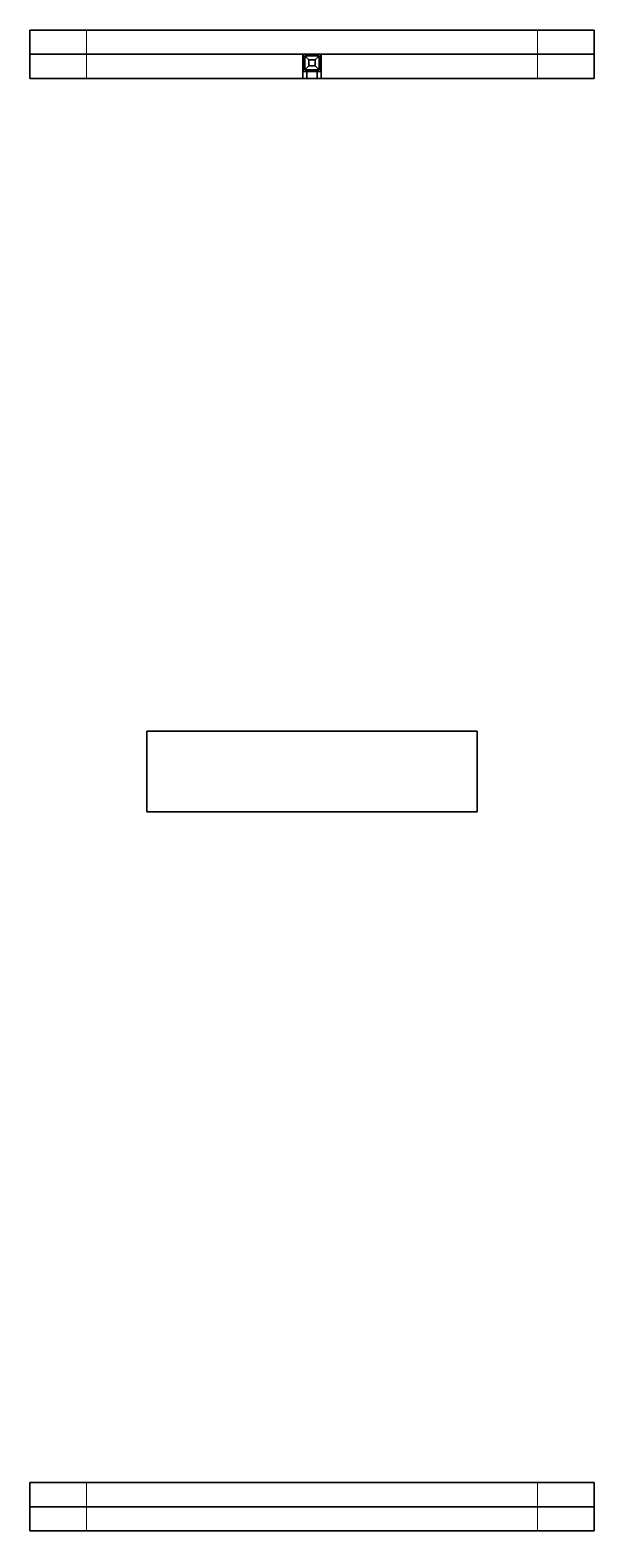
# Model space of a CAD drawing. Extents: x 342 to 941, y 168 to 756.
# Drawn here: x 559.5 to 629.5, y 502.6 to 688.7 of the extents above; entities that cross this region are included whole.
import ezdxf

# ---------------------------------------------------------------- set-up
doc = ezdxf.new("R2010")
doc.units = 0

msp = doc.modelspace()

# ---------------------------------------------------------------- linework, layer by layer
at = {"color": 7, "lineweight": 35, "ltscale": 0.175}
for p, q in [((566.5, 688.66), (559.5, 688.66)), ((629.5, 688.66), (622.5, 688.66)), ((566.5, 685.66), (559.5, 685.66)), ((566.5, 685.66), (559.5, 685.66)), ((629.5, 685.66), (622.5, 685.66)), ((629.5, 685.66), (622.5, 685.66)), ((566.5, 682.66), (559.5, 682.66)), ((629.5, 682.66), (622.5, 682.66)), ((566.5, 508.6), (559.5, 508.6)), ((629.5, 508.6), (622.5, 508.6)), ((566.5, 505.6), (559.5, 505.6)), ((559.5, 505.6), (566.5, 505.6)), ((629.5, 505.6), (622.5, 505.6)), ((622.5, 505.6), (629.5, 505.6)), ((559.5, 502.6), (566.5, 502.6)), ((622.5, 502.6), (629.5, 502.6))]:
    msp.add_line(p, q, dxfattribs=at)
at = {"color": 7, "lineweight": 35, "ltscale": 0.075}
for p, q in [((559.5, 688.66), (559.5, 685.66)), ((629.5, 688.66), (629.5, 685.66)), ((559.5, 685.66), (559.5, 682.66)), ((593.38, 685.66), (593.38, 682.66)), ((595.62, 685.66), (595.62, 682.66)), ((629.5, 685.66), (629.5, 682.66)), ((559.5, 505.6), (559.5, 508.6)), ((629.5, 505.6), (629.5, 508.6)), ((559.5, 505.6), (559.5, 502.6)), ((629.5, 505.6), (629.5, 502.6))]:
    msp.add_line(p, q, dxfattribs=at)
at = {"color": 7, "lineweight": 35}
for p, q in [((566.5, 688.66), (622.5, 688.66)), ((566.5, 685.66), (622.5, 685.66)), ((566.5, 685.66), (593.38, 685.66)), ((595.62, 685.66), (622.5, 685.66)), ((566.5, 682.66), (593.38, 682.66)), ((595.62, 682.66), (622.5, 682.66)), ((574, 601.75), (615, 601.75)), ((574, 591.75), (615, 591.75)), ((566.5, 508.6), (622.5, 508.6)), ((566.5, 505.6), (622.5, 505.6)), ((622.5, 505.6), (566.5, 505.6)), ((622.5, 502.6), (566.5, 502.6))]:
    msp.add_line(p, q, dxfattribs=at)
at = {"color": 7, "lineweight": 13, "ltscale": 0.075}
for p, q in [((566.5, 688.66), (566.5, 685.66)), ((622.5, 688.66), (622.5, 685.66)), ((566.5, 685.66), (566.5, 682.66)), ((622.5, 685.66), (622.5, 682.66)), ((566.5, 505.6), (566.5, 508.6)), ((622.5, 505.6), (622.5, 508.6)), ((566.5, 505.6), (566.5, 502.6)), ((622.5, 505.6), (622.5, 502.6))]:
    msp.add_line(p, q, dxfattribs=at)
at = {"color": 7, "lineweight": 35, "ltscale": 0.00125}
for p, q in [((593.38, 685.66), (593.42, 685.66)), ((595.62, 685.66), (595.58, 685.66))]:
    msp.add_line(p, q, dxfattribs=at)
at = {"color": 7, "lineweight": 35, "ltscale": 0.053751}
for p, q in [((593.42, 683.51), (593.42, 685.66)), ((593.42, 685.66), (595.58, 685.66)), ((595.58, 685.66), (595.58, 683.51)), ((595.58, 683.51), (593.42, 683.51))]:
    msp.add_line(p, q, dxfattribs=at)
at = {"color": 7, "lineweight": 35, "ltscale": 0.04375}
for p, q in [((593.62, 685.46), (593.62, 683.71)), ((595.38, 685.46), (593.62, 685.46)), ((595.38, 683.71), (595.38, 685.46)), ((593.62, 683.71), (595.38, 683.71))]:
    msp.add_line(p, q, dxfattribs=at)
at = {"color": 7, "lineweight": 35, "ltscale": 0.017678}
for p, q in [((593.62, 685.46), (594.12, 684.96)), ((595.38, 685.46), (594.88, 684.96)), ((593.62, 683.71), (594.12, 684.21)), ((595.38, 683.71), (594.88, 684.21))]:
    msp.add_line(p, q, dxfattribs=at)
at = {"color": 7, "lineweight": 35, "ltscale": 0.01875}
for p, q in [((594.88, 684.96), (594.12, 684.96)), ((594.12, 684.96), (594.12, 684.21)), ((594.88, 684.21), (594.88, 684.96)), ((594.12, 684.21), (594.88, 684.21))]:
    msp.add_line(p, q, dxfattribs=at)
at = {"color": 7, "lineweight": 35, "ltscale": 0.021251}
for p, q in [((593.85, 683.51), (593.85, 682.66)), ((595.15, 683.51), (595.15, 682.66))]:
    msp.add_line(p, q, dxfattribs=at)
at = {"color": 7, "lineweight": 35, "ltscale": 0.011874}
for p, q in [((593.38, 682.66), (593.85, 682.66)), ((595.62, 682.66), (595.15, 682.66))]:
    msp.add_line(p, q, dxfattribs=at)
at = {"color": 7, "lineweight": 35, "ltscale": 0.0325}
msp.add_line((595.15, 682.66), (593.85, 682.66), dxfattribs=at)
at = {"color": 7, "lineweight": 35, "ltscale": 0.25}
for p, q in [((574, 601.75), (574, 591.75)), ((615, 601.75), (615, 591.75))]:
    msp.add_line(p, q, dxfattribs=at)
at = {"color": 7, "lineweight": 35, "ltscale": 0.015045}
msp.add_line((621.53, 502.6), (620.93, 502.6), dxfattribs=at)
at = {"color": 7, "lineweight": 35, "ltscale": 0.015404}
msp.add_line((622.15, 502.6), (621.53, 502.6), dxfattribs=at)

doc.saveas('drawing.dxf')
